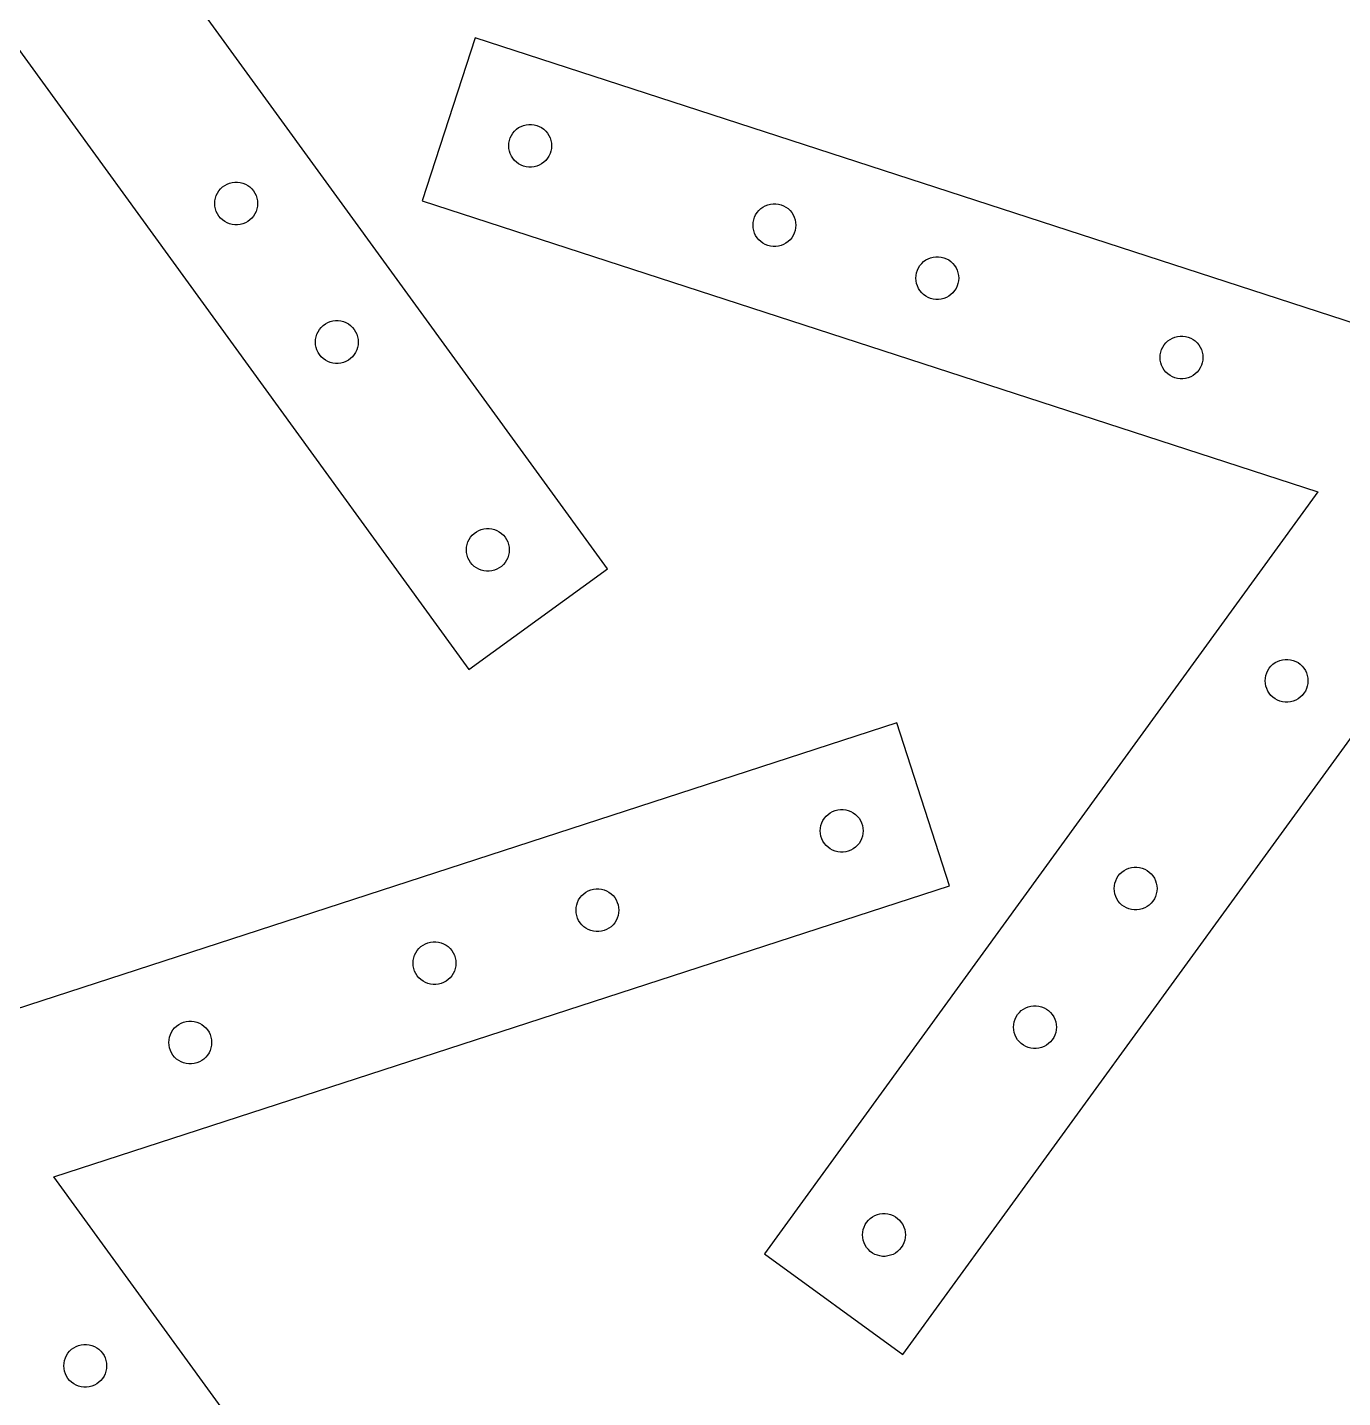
# Model space of a CAD drawing. Header units: metres. Extents: x 19 to 981, y 14 to 964.
# Drawn here: x 693.1 to 846.7, y 409 to 569 of the extents above; entities that cross this region are included whole.
import ezdxf

# ---------------------------------------------------------------- set-up
doc = ezdxf.new("R2010")
doc.units = ezdxf.units.M

msp = doc.modelspace()

# ---------------------------------------------------------------- linework, layer by layer
for p, q in [((760.837, 505.751), (696.18, 594.743)), ((680, 582.987), (744.656, 493.995)), ((745.384, 567.756), (739.203, 548.735)), ((850, 533.764), (745.384, 567.756)), ((749.782, 556.624), (749.982, 556.866)), ((749.982, 556.866), (750.211, 557.081)), ((750.211, 557.081), (750.465, 557.266)), ((750.465, 557.266), (750.74, 557.417)), ((750.74, 557.417), (751.032, 557.533)), ((751.032, 557.533), (751.336, 557.611)), ((751.336, 557.611), (751.647, 557.65)), ((751.647, 557.65), (751.961, 557.65)), ((751.961, 557.65), (752.273, 557.611)), ((752.273, 557.611), (752.577, 557.533)), ((752.577, 557.533), (752.869, 557.417)), ((752.869, 557.417), (753.144, 557.266)), ((753.144, 557.266), (753.398, 557.081)), ((753.398, 557.081), (753.627, 556.866)), ((753.627, 556.866), (753.827, 556.624)), ((749.304, 555.155), (749.324, 555.468)), ((749.324, 555.468), (749.383, 555.777)), ((749.383, 555.777), (749.48, 556.075)), ((749.48, 556.075), (749.613, 556.359)), ((749.613, 556.359), (749.782, 556.624)), ((753.827, 556.624), (753.995, 556.359)), ((753.995, 556.359), (754.129, 556.075)), ((754.129, 556.075), (754.226, 555.777)), ((754.226, 555.777), (754.284, 555.468)), ((754.284, 555.468), (754.304, 555.155)), ((749.324, 554.842), (749.304, 555.155)), ((749.383, 554.533), (749.324, 554.842)), ((749.48, 554.235), (749.383, 554.533)), ((749.613, 553.951), (749.48, 554.235)), ((749.782, 553.685), (749.613, 553.951)), ((749.982, 553.444), (749.782, 553.685)), ((753.827, 553.685), (753.627, 553.444)), ((753.995, 553.951), (753.827, 553.685)), ((754.129, 554.235), (753.995, 553.951)), ((754.226, 554.533), (754.129, 554.235)), ((754.284, 554.842), (754.226, 554.533)), ((754.304, 555.155), (754.284, 554.842)), ((750.211, 553.229), (749.982, 553.444)), ((750.465, 553.044), (750.211, 553.229)), ((750.74, 552.893), (750.465, 553.044)), ((751.032, 552.777), (750.74, 552.893)), ((751.336, 552.699), (751.032, 552.777)), ((751.647, 552.66), (751.336, 552.699)), ((751.961, 552.66), (751.647, 552.66)), ((752.273, 552.699), (751.961, 552.66)), ((752.577, 552.777), (752.273, 552.699)), ((752.869, 552.893), (752.577, 552.777)), ((753.144, 553.044), (752.869, 552.893)), ((753.398, 553.229), (753.144, 553.044)), ((753.627, 553.444), (753.398, 553.229)), ((715.886, 550.34), (716.14, 550.525)), ((716.14, 550.525), (716.415, 550.676)), ((716.415, 550.676), (716.707, 550.792)), ((716.707, 550.792), (717.011, 550.87)), ((717.011, 550.87), (717.322, 550.909)), ((717.322, 550.909), (717.636, 550.909)), ((717.636, 550.909), (717.948, 550.87)), ((717.948, 550.87), (718.252, 550.792)), ((718.252, 550.792), (718.544, 550.676)), ((718.544, 550.676), (718.819, 550.525)), ((718.819, 550.525), (719.073, 550.34)), ((714.999, 548.727), (715.058, 549.036)), ((715.058, 549.036), (715.155, 549.334)), ((715.155, 549.334), (715.289, 549.618)), ((715.289, 549.618), (715.457, 549.883)), ((715.457, 549.883), (715.657, 550.125)), ((715.657, 550.125), (715.886, 550.34)), ((719.073, 550.34), (719.302, 550.125)), ((719.302, 550.125), (719.502, 549.883)), ((719.502, 549.883), (719.67, 549.618)), ((719.67, 549.618), (719.804, 549.334)), ((719.804, 549.334), (719.901, 549.036)), ((719.901, 549.036), (719.96, 548.727)), ((714.979, 548.414), (714.999, 548.727)), ((714.999, 548.101), (714.979, 548.414)), ((715.058, 547.792), (714.999, 548.101)), ((715.155, 547.494), (715.058, 547.792)), ((715.289, 547.21), (715.155, 547.494)), ((715.457, 546.945), (715.289, 547.21)), ((719.67, 547.21), (719.502, 546.945)), ((719.804, 547.494), (719.67, 547.21)), ((719.901, 547.792), (719.804, 547.494)), ((719.96, 548.101), (719.901, 547.792)), ((719.96, 548.727), (719.979, 548.414)), ((719.979, 548.414), (719.96, 548.101)), ((739.203, 548.735), (843.82, 514.743)), ((778.145, 547.089), (778.313, 547.354)), ((778.313, 547.354), (778.513, 547.596)), ((778.513, 547.596), (778.742, 547.811)), ((778.742, 547.811), (778.996, 547.995)), ((778.996, 547.995), (779.271, 548.146)), ((779.271, 548.146), (779.563, 548.262)), ((779.563, 548.262), (779.867, 548.34)), ((779.867, 548.34), (780.179, 548.379)), ((780.179, 548.379), (780.493, 548.379)), ((780.493, 548.379), (780.804, 548.34)), ((780.804, 548.34), (781.108, 548.262)), ((781.108, 548.262), (781.4, 548.146)), ((781.4, 548.146), (781.675, 547.995)), ((781.675, 547.995), (781.929, 547.811)), ((781.929, 547.811), (782.158, 547.596)), ((782.158, 547.596), (782.358, 547.354)), ((782.358, 547.354), (782.527, 547.089)), ((715.657, 546.703), (715.457, 546.945)), ((715.886, 546.488), (715.657, 546.703)), ((716.14, 546.303), (715.886, 546.488)), ((716.415, 546.152), (716.14, 546.303)), ((716.707, 546.036), (716.415, 546.152)), ((717.011, 545.958), (716.707, 546.036)), ((717.322, 545.919), (717.011, 545.958)), ((717.636, 545.919), (717.322, 545.919)), ((717.948, 545.958), (717.636, 545.919)), ((718.252, 546.036), (717.948, 545.958)), ((718.544, 546.152), (718.252, 546.036)), ((718.819, 546.303), (718.544, 546.152)), ((719.073, 546.488), (718.819, 546.303)), ((719.302, 546.703), (719.073, 546.488)), ((719.502, 546.945), (719.302, 546.703)), ((777.836, 545.884), (777.856, 546.198)), ((777.856, 545.571), (777.836, 545.884)), ((777.856, 546.198), (777.914, 546.506)), ((777.914, 546.506), (778.011, 546.805)), ((778.011, 546.805), (778.145, 547.089)), ((782.527, 547.089), (782.66, 546.805)), ((782.66, 546.805), (782.757, 546.506)), ((782.757, 546.506), (782.816, 546.198)), ((782.816, 546.198), (782.836, 545.884)), ((782.836, 545.884), (782.816, 545.571)), ((777.914, 545.263), (777.856, 545.571)), ((778.011, 544.964), (777.914, 545.263)), ((778.145, 544.68), (778.011, 544.964)), ((778.313, 544.415), (778.145, 544.68)), ((778.513, 544.173), (778.313, 544.415)), ((778.742, 543.958), (778.513, 544.173)), ((782.158, 544.173), (781.929, 543.958)), ((782.358, 544.415), (782.158, 544.173)), ((782.527, 544.68), (782.358, 544.415)), ((782.66, 544.964), (782.527, 544.68)), ((782.757, 545.263), (782.66, 544.964)), ((782.816, 545.571), (782.757, 545.263)), ((778.996, 543.774), (778.742, 543.958)), ((779.271, 543.622), (778.996, 543.774)), ((779.563, 543.507), (779.271, 543.622)), ((779.867, 543.429), (779.563, 543.507)), ((780.179, 543.389), (779.867, 543.429)), ((780.493, 543.389), (780.179, 543.389)), ((780.804, 543.429), (780.493, 543.389)), ((781.108, 543.507), (780.804, 543.429)), ((781.4, 543.622), (781.108, 543.507)), ((781.675, 543.774), (781.4, 543.622)), ((781.929, 543.958), (781.675, 543.774)), ((797.033, 540.624), (797.166, 540.908)), ((797.166, 540.908), (797.334, 541.174)), ((797.334, 541.174), (797.535, 541.415)), ((797.535, 541.415), (797.763, 541.63)), ((797.763, 541.63), (798.017, 541.815)), ((798.017, 541.815), (798.293, 541.966)), ((798.293, 541.966), (798.584, 542.082)), ((798.584, 542.082), (798.889, 542.16)), ((798.889, 542.16), (799.2, 542.199)), ((799.2, 542.199), (799.514, 542.199)), ((799.514, 542.199), (799.825, 542.16)), ((799.825, 542.16), (800.13, 542.082)), ((800.13, 542.082), (800.421, 541.966)), ((800.421, 541.966), (800.697, 541.815)), ((800.697, 541.815), (800.951, 541.63)), ((800.951, 541.63), (801.179, 541.415)), ((801.179, 541.415), (801.38, 541.174)), ((801.38, 541.174), (801.548, 540.908)), ((801.548, 540.908), (801.681, 540.624)), ((796.857, 539.704), (796.877, 540.017)), ((796.877, 539.391), (796.857, 539.704)), ((796.877, 540.017), (796.936, 540.326)), ((796.936, 539.082), (796.877, 539.391)), ((796.936, 540.326), (797.033, 540.624)), ((801.681, 540.624), (801.778, 540.326)), ((801.778, 540.326), (801.837, 540.017)), ((801.837, 539.391), (801.778, 539.082)), ((801.837, 540.017), (801.857, 539.704)), ((801.857, 539.704), (801.837, 539.391)), ((797.033, 538.784), (796.936, 539.082)), ((797.166, 538.5), (797.033, 538.784)), ((797.334, 538.235), (797.166, 538.5)), ((797.535, 537.993), (797.334, 538.235)), ((797.763, 537.778), (797.535, 537.993)), ((798.017, 537.593), (797.763, 537.778)), ((800.951, 537.778), (800.697, 537.593)), ((801.179, 537.993), (800.951, 537.778)), ((801.38, 538.235), (801.179, 537.993)), ((801.548, 538.5), (801.38, 538.235)), ((801.681, 538.784), (801.548, 538.5)), ((801.778, 539.082), (801.681, 538.784)), ((798.293, 537.442), (798.017, 537.593)), ((798.584, 537.326), (798.293, 537.442)), ((798.889, 537.248), (798.584, 537.326)), ((799.2, 537.209), (798.889, 537.248)), ((799.514, 537.209), (799.2, 537.209)), ((799.825, 537.248), (799.514, 537.209)), ((800.13, 537.326), (799.825, 537.248)), ((800.421, 537.442), (800.13, 537.326)), ((800.697, 537.593), (800.421, 537.442)), ((727.896, 534.344), (728.171, 534.496)), ((728.171, 534.496), (728.463, 534.611)), ((728.463, 534.611), (728.767, 534.689)), ((728.767, 534.689), (729.078, 534.729)), ((729.078, 534.729), (729.392, 534.729)), ((729.392, 534.729), (729.704, 534.689)), ((729.704, 534.689), (730.008, 534.611)), ((730.008, 534.611), (730.3, 534.496)), ((730.3, 534.496), (730.575, 534.344)), ((726.755, 532.547), (726.814, 532.855)), ((726.814, 532.855), (726.911, 533.154)), ((726.911, 533.154), (727.044, 533.438)), ((727.044, 533.438), (727.213, 533.703)), ((727.213, 533.703), (727.413, 533.945)), ((727.413, 533.945), (727.642, 534.16)), ((727.642, 534.16), (727.896, 534.344)), ((730.575, 534.344), (730.829, 534.16)), ((730.829, 534.16), (731.058, 533.945)), ((731.058, 533.945), (731.258, 533.703)), ((731.258, 533.703), (731.426, 533.438)), ((731.426, 533.438), (731.56, 533.154)), ((731.56, 533.154), (731.657, 532.855)), ((731.657, 532.855), (731.715, 532.547)), ((826.824, 532.696), (827.116, 532.811)), ((827.116, 532.811), (827.42, 532.889)), ((827.42, 532.889), (827.732, 532.929)), ((827.732, 532.929), (828.046, 532.929)), ((828.046, 532.929), (828.357, 532.889)), ((828.357, 532.889), (828.661, 532.811)), ((828.661, 532.811), (828.953, 532.696)), ((726.735, 532.234), (726.755, 532.547)), ((726.755, 531.92), (726.735, 532.234)), ((726.814, 531.612), (726.755, 531.92)), ((726.911, 531.313), (726.814, 531.612)), ((727.044, 531.029), (726.911, 531.313)), ((731.56, 531.313), (731.426, 531.029)), ((731.657, 531.612), (731.56, 531.313)), ((731.715, 531.92), (731.657, 531.612)), ((731.715, 532.547), (731.735, 532.234)), ((731.735, 532.234), (731.715, 531.92)), ((825.467, 531.055), (825.564, 531.354)), ((825.564, 531.354), (825.698, 531.638)), ((825.698, 531.638), (825.866, 531.903)), ((825.866, 531.903), (826.066, 532.145)), ((826.066, 532.145), (826.295, 532.36)), ((826.295, 532.36), (826.549, 532.544)), ((826.549, 532.544), (826.824, 532.696)), ((828.953, 532.696), (829.228, 532.544)), ((829.228, 532.544), (829.482, 532.36)), ((829.482, 532.36), (829.711, 532.145)), ((829.711, 532.145), (829.911, 531.903)), ((829.911, 531.903), (830.079, 531.638)), ((830.079, 531.638), (830.213, 531.354)), ((830.213, 531.354), (830.31, 531.055)), ((727.213, 530.764), (727.044, 531.029)), ((727.413, 530.522), (727.213, 530.764)), ((727.642, 530.307), (727.413, 530.522)), ((727.896, 530.123), (727.642, 530.307)), ((728.171, 529.972), (727.896, 530.123)), ((728.463, 529.856), (728.171, 529.972)), ((728.767, 529.778), (728.463, 529.856)), ((729.078, 529.739), (728.767, 529.778)), ((729.392, 529.739), (729.078, 529.739)), ((729.704, 529.778), (729.392, 529.739)), ((730.008, 529.856), (729.704, 529.778)), ((730.3, 529.972), (730.008, 529.856)), ((730.575, 530.123), (730.3, 529.972)), ((730.829, 530.307), (730.575, 530.123)), ((731.058, 530.522), (730.829, 530.307)), ((731.258, 530.764), (731.058, 530.522)), ((731.426, 531.029), (731.258, 530.764)), ((825.389, 530.434), (825.408, 530.747)), ((825.408, 530.12), (825.389, 530.434)), ((825.408, 530.747), (825.467, 531.055)), ((825.467, 529.812), (825.408, 530.12)), ((825.564, 529.513), (825.467, 529.812)), ((830.31, 529.812), (830.213, 529.513)), ((830.31, 531.055), (830.369, 530.747)), ((830.369, 530.12), (830.31, 529.812)), ((830.369, 530.747), (830.389, 530.434)), ((830.389, 530.434), (830.369, 530.12)), ((825.698, 529.229), (825.564, 529.513)), ((825.866, 528.964), (825.698, 529.229)), ((826.066, 528.722), (825.866, 528.964)), ((826.295, 528.507), (826.066, 528.722)), ((826.549, 528.323), (826.295, 528.507)), ((826.824, 528.172), (826.549, 528.323)), ((827.116, 528.056), (826.824, 528.172)), ((827.42, 527.978), (827.116, 528.056)), ((828.661, 528.056), (828.357, 527.978)), ((828.953, 528.172), (828.661, 528.056)), ((829.228, 528.323), (828.953, 528.172)), ((829.482, 528.507), (829.228, 528.323)), ((829.711, 528.722), (829.482, 528.507)), ((829.911, 528.964), (829.711, 528.722)), ((830.079, 529.229), (829.911, 528.964)), ((830.213, 529.513), (830.079, 529.229)), ((827.732, 527.939), (827.42, 527.978)), ((828.046, 527.939), (827.732, 527.939)), ((828.357, 527.978), (828.046, 527.939)), ((843.82, 514.743), (779.163, 425.751)), ((746.096, 510.341), (746.4, 510.419)), ((746.4, 510.419), (746.712, 510.458)), ((746.712, 510.458), (747.026, 510.458)), ((747.026, 510.458), (747.337, 510.419)), ((747.337, 510.419), (747.641, 510.341)), ((744.447, 508.585), (744.544, 508.883)), ((744.544, 508.883), (744.678, 509.168)), ((744.678, 509.168), (744.846, 509.433)), ((744.846, 509.433), (745.046, 509.675)), ((745.046, 509.675), (745.275, 509.889)), ((745.275, 509.889), (745.529, 510.074)), ((745.529, 510.074), (745.804, 510.225)), ((745.804, 510.225), (746.096, 510.341)), ((747.641, 510.341), (747.933, 510.225)), ((747.933, 510.225), (748.208, 510.074)), ((748.208, 510.074), (748.462, 509.889)), ((748.462, 509.889), (748.691, 509.675)), ((748.691, 509.675), (748.891, 509.433)), ((748.891, 509.433), (749.059, 509.168)), ((749.059, 509.168), (749.193, 508.883)), ((749.193, 508.883), (749.29, 508.585)), ((744.369, 507.963), (744.388, 508.276)), ((744.388, 507.65), (744.369, 507.963)), ((744.388, 508.276), (744.447, 508.585)), ((744.447, 507.341), (744.388, 507.65)), ((744.544, 507.043), (744.447, 507.341)), ((749.29, 507.341), (749.193, 507.043)), ((749.29, 508.585), (749.349, 508.276)), ((749.349, 507.65), (749.29, 507.341)), ((749.349, 508.276), (749.369, 507.963)), ((749.369, 507.963), (749.349, 507.65)), ((744.678, 506.759), (744.544, 507.043)), ((744.656, 493.995), (760.837, 505.751)), ((744.846, 506.494), (744.678, 506.759)), ((745.046, 506.252), (744.846, 506.494)), ((745.275, 506.037), (745.046, 506.252)), ((745.529, 505.852), (745.275, 506.037)), ((745.804, 505.701), (745.529, 505.852)), ((746.096, 505.586), (745.804, 505.701)), ((747.933, 505.701), (747.641, 505.586)), ((748.208, 505.852), (747.933, 505.701)), ((748.462, 506.037), (748.208, 505.852)), ((748.691, 506.252), (748.462, 506.037)), ((748.891, 506.494), (748.691, 506.252)), ((749.059, 506.759), (748.891, 506.494)), ((749.193, 507.043), (749.059, 506.759)), ((746.4, 505.507), (746.096, 505.586)), ((746.712, 505.468), (746.4, 505.507)), ((747.026, 505.468), (746.712, 505.468)), ((747.337, 505.507), (747.026, 505.468)), ((747.641, 505.586), (747.337, 505.507)), ((795.344, 413.995), (860, 502.987)), ((838.332, 494.396), (838.561, 494.611)), ((838.561, 494.611), (838.815, 494.795)), ((838.815, 494.795), (839.09, 494.947)), ((839.09, 494.947), (839.382, 495.062)), ((839.382, 495.062), (839.686, 495.14)), ((839.686, 495.14), (839.997, 495.18)), ((839.997, 495.18), (840.311, 495.18)), ((840.311, 495.18), (840.623, 495.14)), ((840.623, 495.14), (840.927, 495.062)), ((840.927, 495.062), (841.219, 494.947)), ((841.219, 494.947), (841.494, 494.795)), ((841.494, 494.795), (841.748, 494.611)), ((841.748, 494.611), (841.977, 494.396)), ((837.654, 492.685), (837.674, 492.998)), ((837.674, 492.998), (837.733, 493.306)), ((837.733, 493.306), (837.83, 493.605)), ((837.83, 493.605), (837.963, 493.889)), ((837.963, 493.889), (838.132, 494.154)), ((838.132, 494.154), (838.332, 494.396)), ((841.977, 494.396), (842.177, 494.154)), ((842.177, 494.154), (842.345, 493.889)), ((842.345, 493.889), (842.479, 493.605)), ((842.479, 493.605), (842.576, 493.306)), ((842.576, 493.306), (842.634, 492.998)), ((842.634, 492.998), (842.654, 492.685)), ((837.674, 492.371), (837.654, 492.685)), ((837.733, 492.063), (837.674, 492.371)), ((837.83, 491.764), (837.733, 492.063)), ((837.963, 491.48), (837.83, 491.764)), ((838.132, 491.215), (837.963, 491.48)), ((838.332, 490.973), (838.132, 491.215)), ((842.177, 491.215), (841.977, 490.973)), ((842.345, 491.48), (842.177, 491.215)), ((842.479, 491.764), (842.345, 491.48)), ((842.576, 492.063), (842.479, 491.764)), ((842.634, 492.371), (842.576, 492.063)), ((842.654, 492.685), (842.634, 492.371)), ((838.561, 490.758), (838.332, 490.973)), ((838.815, 490.574), (838.561, 490.758)), ((839.09, 490.422), (838.815, 490.574)), ((839.382, 490.307), (839.09, 490.422)), ((839.686, 490.229), (839.382, 490.307)), ((839.997, 490.189), (839.686, 490.229)), ((840.311, 490.189), (839.997, 490.189)), ((840.623, 490.229), (840.311, 490.189)), ((840.927, 490.307), (840.623, 490.229)), ((841.219, 490.422), (840.927, 490.307)), ((841.494, 490.574), (841.219, 490.422)), ((841.748, 490.758), (841.494, 490.574)), ((841.977, 490.973), (841.748, 490.758)), ((794.616, 487.756), (690, 453.764)), ((800.797, 468.735), (794.616, 487.756)), ((786.173, 476.624), (786.373, 476.866)), ((786.373, 476.866), (786.602, 477.081)), ((786.602, 477.081), (786.856, 477.266)), ((786.856, 477.266), (787.131, 477.417)), ((787.131, 477.417), (787.423, 477.533)), ((787.423, 477.533), (787.727, 477.611)), ((787.727, 477.611), (788.039, 477.65)), ((788.039, 477.65), (788.353, 477.65)), ((788.353, 477.65), (788.664, 477.611)), ((788.664, 477.611), (788.968, 477.533)), ((788.968, 477.533), (789.26, 477.417)), ((789.26, 477.417), (789.535, 477.266)), ((789.535, 477.266), (789.789, 477.081)), ((789.789, 477.081), (790.018, 476.866)), ((790.018, 476.866), (790.218, 476.624)), ((785.696, 475.155), (785.716, 475.468)), ((785.716, 475.468), (785.774, 475.777)), ((785.774, 475.777), (785.871, 476.075)), ((785.871, 476.075), (786.005, 476.359)), ((786.005, 476.359), (786.173, 476.624)), ((790.218, 476.624), (790.387, 476.359)), ((790.387, 476.359), (790.52, 476.075)), ((790.52, 476.075), (790.617, 475.777)), ((790.617, 475.777), (790.676, 475.468)), ((790.676, 475.468), (790.696, 475.155)), ((785.716, 474.842), (785.696, 475.155)), ((785.774, 474.533), (785.716, 474.842)), ((785.871, 474.235), (785.774, 474.533)), ((786.005, 473.951), (785.871, 474.235)), ((786.173, 473.685), (786.005, 473.951)), ((786.373, 473.444), (786.173, 473.685)), ((790.218, 473.685), (790.018, 473.444)), ((790.387, 473.951), (790.218, 473.685)), ((790.52, 474.235), (790.387, 473.951)), ((790.617, 474.533), (790.52, 474.235)), ((790.676, 474.842), (790.617, 474.533)), ((790.696, 475.155), (790.676, 474.842)), ((786.602, 473.229), (786.373, 473.444)), ((786.856, 473.044), (786.602, 473.229)), ((787.131, 472.893), (786.856, 473.044)), ((787.423, 472.777), (787.131, 472.893)), ((787.727, 472.699), (787.423, 472.777)), ((788.039, 472.66), (787.727, 472.699)), ((788.353, 472.66), (788.039, 472.66)), ((788.664, 472.699), (788.353, 472.66)), ((788.968, 472.777), (788.664, 472.699)), ((789.26, 472.893), (788.968, 472.777)), ((789.535, 473.044), (789.26, 472.893)), ((789.789, 473.229), (789.535, 473.044)), ((790.018, 473.444), (789.789, 473.229)), ((820.927, 470.34), (821.181, 470.525)), ((821.181, 470.525), (821.456, 470.676)), ((821.456, 470.676), (821.748, 470.792)), ((821.748, 470.792), (822.052, 470.87)), ((822.052, 470.87), (822.364, 470.909)), ((822.364, 470.909), (822.678, 470.909)), ((822.678, 470.909), (822.989, 470.87)), ((822.989, 470.87), (823.293, 470.792)), ((823.293, 470.792), (823.585, 470.676)), ((823.585, 470.676), (823.86, 470.525)), ((823.86, 470.525), (824.114, 470.34)), ((820.04, 468.727), (820.099, 469.036)), ((820.099, 469.036), (820.196, 469.334)), ((820.196, 469.334), (820.33, 469.618)), ((820.33, 469.618), (820.498, 469.883)), ((820.498, 469.883), (820.698, 470.125)), ((820.698, 470.125), (820.927, 470.34)), ((824.114, 470.34), (824.343, 470.125)), ((824.343, 470.125), (824.543, 469.883)), ((824.543, 469.883), (824.711, 469.618)), ((824.711, 469.618), (824.845, 469.334)), ((824.845, 469.334), (824.942, 469.036)), ((824.942, 469.036), (825.001, 468.727)), ((696.18, 434.743), (800.797, 468.735)), ((757.473, 467.089), (757.642, 467.354)), ((757.642, 467.354), (757.842, 467.596)), ((757.842, 467.596), (758.071, 467.811)), ((758.071, 467.811), (758.325, 467.995)), ((758.325, 467.995), (758.6, 468.146)), ((758.6, 468.146), (758.892, 468.262)), ((758.892, 468.262), (759.196, 468.34)), ((759.196, 468.34), (759.507, 468.379)), ((759.507, 468.379), (759.821, 468.379)), ((759.821, 468.379), (760.133, 468.34)), ((760.133, 468.34), (760.437, 468.262)), ((760.437, 468.262), (760.729, 468.146)), ((760.729, 468.146), (761.004, 467.995)), ((761.004, 467.995), (761.258, 467.811)), ((761.258, 467.811), (761.487, 467.596)), ((761.487, 467.596), (761.687, 467.354)), ((761.687, 467.354), (761.855, 467.089)), ((820.021, 468.414), (820.04, 468.727)), ((820.04, 468.101), (820.021, 468.414)), ((820.099, 467.792), (820.04, 468.101)), ((820.196, 467.494), (820.099, 467.792)), ((820.33, 467.21), (820.196, 467.494)), ((820.498, 466.945), (820.33, 467.21)), ((824.711, 467.21), (824.543, 466.945)), ((824.845, 467.494), (824.711, 467.21)), ((824.942, 467.792), (824.845, 467.494)), ((825.001, 468.101), (824.942, 467.792)), ((825.001, 468.727), (825.021, 468.414)), ((825.021, 468.414), (825.001, 468.101)), ((757.164, 465.884), (757.184, 466.198)), ((757.184, 465.571), (757.164, 465.884)), ((757.184, 466.198), (757.243, 466.506)), ((757.243, 466.506), (757.34, 466.805)), ((757.34, 466.805), (757.473, 467.089)), ((761.855, 467.089), (761.989, 466.805)), ((761.989, 466.805), (762.086, 466.506)), ((762.086, 466.506), (762.144, 466.198)), ((762.144, 466.198), (762.164, 465.884)), ((762.164, 465.884), (762.144, 465.571)), ((820.698, 466.703), (820.498, 466.945)), ((820.927, 466.488), (820.698, 466.703)), ((821.181, 466.303), (820.927, 466.488)), ((821.456, 466.152), (821.181, 466.303)), ((821.748, 466.036), (821.456, 466.152)), ((822.052, 465.958), (821.748, 466.036)), ((822.364, 465.919), (822.052, 465.958)), ((822.678, 465.919), (822.364, 465.919)), ((822.989, 465.958), (822.678, 465.919)), ((823.293, 466.036), (822.989, 465.958)), ((823.585, 466.152), (823.293, 466.036)), ((823.86, 466.303), (823.585, 466.152)), ((824.114, 466.488), (823.86, 466.303)), ((824.343, 466.703), (824.114, 466.488)), ((824.543, 466.945), (824.343, 466.703)), ((757.243, 465.263), (757.184, 465.571)), ((757.34, 464.964), (757.243, 465.263)), ((757.473, 464.68), (757.34, 464.964)), ((757.642, 464.415), (757.473, 464.68)), ((757.842, 464.173), (757.642, 464.415)), ((758.071, 463.958), (757.842, 464.173)), ((761.487, 464.173), (761.258, 463.958)), ((761.687, 464.415), (761.487, 464.173)), ((761.855, 464.68), (761.687, 464.415)), ((761.989, 464.964), (761.855, 464.68)), ((762.086, 465.263), (761.989, 464.964)), ((762.144, 465.571), (762.086, 465.263)), ((758.325, 463.774), (758.071, 463.958)), ((758.6, 463.622), (758.325, 463.774)), ((758.892, 463.507), (758.6, 463.622)), ((759.196, 463.429), (758.892, 463.507)), ((759.507, 463.389), (759.196, 463.429)), ((759.821, 463.389), (759.507, 463.389)), ((760.133, 463.429), (759.821, 463.389)), ((760.437, 463.507), (760.133, 463.429)), ((760.729, 463.622), (760.437, 463.507)), ((761.004, 463.774), (760.729, 463.622)), ((761.258, 463.958), (761.004, 463.774)), ((738.319, 460.624), (738.452, 460.908)), ((738.452, 460.908), (738.62, 461.174)), ((738.62, 461.174), (738.821, 461.415)), ((738.821, 461.415), (739.049, 461.63)), ((739.049, 461.63), (739.303, 461.815)), ((739.303, 461.815), (739.579, 461.966)), ((739.579, 461.966), (739.87, 462.082)), ((739.87, 462.082), (740.175, 462.16)), ((740.175, 462.16), (740.486, 462.199)), ((740.486, 462.199), (740.8, 462.199)), ((740.8, 462.199), (741.111, 462.16)), ((741.111, 462.16), (741.416, 462.082)), ((741.416, 462.082), (741.707, 461.966)), ((741.707, 461.966), (741.983, 461.815)), ((741.983, 461.815), (742.237, 461.63)), ((742.237, 461.63), (742.465, 461.415)), ((742.465, 461.415), (742.666, 461.174)), ((742.666, 461.174), (742.834, 460.908)), ((742.834, 460.908), (742.967, 460.624)), ((738.143, 459.704), (738.163, 460.017)), ((738.163, 459.391), (738.143, 459.704)), ((738.163, 460.017), (738.222, 460.326)), ((738.222, 459.082), (738.163, 459.391)), ((738.222, 460.326), (738.319, 460.624)), ((742.967, 460.624), (743.064, 460.326)), ((743.064, 460.326), (743.123, 460.017)), ((743.123, 459.391), (743.064, 459.082)), ((743.123, 460.017), (743.143, 459.704)), ((743.143, 459.704), (743.123, 459.391)), ((738.319, 458.784), (738.222, 459.082)), ((738.452, 458.5), (738.319, 458.784)), ((738.62, 458.235), (738.452, 458.5)), ((738.821, 457.993), (738.62, 458.235)), ((739.049, 457.778), (738.821, 457.993)), ((739.303, 457.593), (739.049, 457.778)), ((742.237, 457.778), (741.983, 457.593)), ((742.465, 457.993), (742.237, 457.778)), ((742.666, 458.235), (742.465, 457.993)), ((742.834, 458.5), (742.666, 458.235)), ((742.967, 458.784), (742.834, 458.5)), ((743.064, 459.082), (742.967, 458.784)), ((739.579, 457.442), (739.303, 457.593)), ((739.87, 457.326), (739.579, 457.442)), ((740.175, 457.248), (739.87, 457.326)), ((740.486, 457.209), (740.175, 457.248)), ((740.8, 457.209), (740.486, 457.209)), ((741.111, 457.248), (740.8, 457.209)), ((741.416, 457.326), (741.111, 457.248)), ((741.707, 457.442), (741.416, 457.326)), ((741.983, 457.593), (741.707, 457.442)), ((809.425, 454.344), (809.7, 454.496)), ((809.7, 454.496), (809.992, 454.611)), ((809.992, 454.611), (810.296, 454.689)), ((810.296, 454.689), (810.608, 454.729)), ((810.608, 454.729), (810.922, 454.729)), ((810.922, 454.729), (811.233, 454.689)), ((811.233, 454.689), (811.537, 454.611)), ((811.537, 454.611), (811.829, 454.496)), ((811.829, 454.496), (812.104, 454.344)), ((711.047, 452.696), (711.339, 452.811)), ((711.339, 452.811), (711.643, 452.889)), ((711.643, 452.889), (711.954, 452.929)), ((711.954, 452.929), (712.268, 452.929)), ((712.268, 452.929), (712.58, 452.889)), ((712.58, 452.889), (712.884, 452.811)), ((712.884, 452.811), (713.176, 452.696)), ((808.285, 452.547), (808.343, 452.855)), ((808.343, 452.855), (808.44, 453.154)), ((808.44, 453.154), (808.574, 453.438)), ((808.574, 453.438), (808.742, 453.703)), ((808.742, 453.703), (808.942, 453.945)), ((808.942, 453.945), (809.171, 454.16)), ((809.171, 454.16), (809.425, 454.344)), ((812.104, 454.344), (812.358, 454.16)), ((812.358, 454.16), (812.587, 453.945)), ((812.587, 453.945), (812.787, 453.703)), ((812.787, 453.703), (812.956, 453.438)), ((812.956, 453.438), (813.089, 453.154)), ((813.089, 453.154), (813.186, 452.855)), ((813.186, 452.855), (813.245, 452.547)), ((709.69, 451.055), (709.787, 451.354)), ((709.787, 451.354), (709.921, 451.638)), ((709.921, 451.638), (710.089, 451.903)), ((710.089, 451.903), (710.289, 452.145)), ((710.289, 452.145), (710.518, 452.36)), ((710.518, 452.36), (710.772, 452.544)), ((710.772, 452.544), (711.047, 452.696)), ((713.176, 452.696), (713.451, 452.544)), ((713.451, 452.544), (713.705, 452.36)), ((713.705, 452.36), (713.934, 452.145)), ((713.934, 452.145), (714.134, 451.903)), ((714.134, 451.903), (714.302, 451.638)), ((714.302, 451.638), (714.436, 451.354)), ((714.436, 451.354), (714.533, 451.055)), ((808.265, 452.234), (808.285, 452.547)), ((808.285, 451.92), (808.265, 452.234)), ((808.343, 451.612), (808.285, 451.92)), ((808.44, 451.313), (808.343, 451.612)), ((808.574, 451.029), (808.44, 451.313)), ((813.089, 451.313), (812.956, 451.029)), ((813.186, 451.612), (813.089, 451.313)), ((813.245, 451.92), (813.186, 451.612)), ((813.245, 452.547), (813.265, 452.234)), ((813.265, 452.234), (813.245, 451.92)), ((709.611, 450.434), (709.631, 450.747)), ((709.631, 450.12), (709.611, 450.434)), ((709.631, 450.747), (709.69, 451.055)), ((709.69, 449.812), (709.631, 450.12)), ((709.787, 449.513), (709.69, 449.812)), ((714.533, 449.812), (714.436, 449.513)), ((714.533, 451.055), (714.592, 450.747)), ((714.592, 450.12), (714.533, 449.812)), ((714.592, 450.747), (714.611, 450.434)), ((714.611, 450.434), (714.592, 450.12)), ((808.742, 450.764), (808.574, 451.029)), ((808.942, 450.522), (808.742, 450.764)), ((809.171, 450.307), (808.942, 450.522)), ((809.425, 450.123), (809.171, 450.307)), ((809.7, 449.972), (809.425, 450.123)), ((809.992, 449.856), (809.7, 449.972)), ((810.296, 449.778), (809.992, 449.856)), ((810.608, 449.739), (810.296, 449.778)), ((810.922, 449.739), (810.608, 449.739)), ((811.233, 449.778), (810.922, 449.739)), ((811.537, 449.856), (811.233, 449.778)), ((811.829, 449.972), (811.537, 449.856)), ((812.104, 450.123), (811.829, 449.972)), ((812.358, 450.307), (812.104, 450.123)), ((812.587, 450.522), (812.358, 450.307)), ((812.787, 450.764), (812.587, 450.522)), ((812.956, 451.029), (812.787, 450.764)), ((709.921, 449.229), (709.787, 449.513)), ((710.089, 448.964), (709.921, 449.229)), ((710.289, 448.722), (710.089, 448.964)), ((710.518, 448.507), (710.289, 448.722)), ((710.772, 448.323), (710.518, 448.507)), ((711.047, 448.172), (710.772, 448.323)), ((711.339, 448.056), (711.047, 448.172)), ((711.643, 447.978), (711.339, 448.056)), ((712.884, 448.056), (712.58, 447.978)), ((713.176, 448.172), (712.884, 448.056)), ((713.451, 448.323), (713.176, 448.172)), ((713.705, 448.507), (713.451, 448.323)), ((713.934, 448.722), (713.705, 448.507)), ((714.134, 448.964), (713.934, 448.722)), ((714.302, 449.229), (714.134, 448.964)), ((714.436, 449.513), (714.302, 449.229)), ((711.954, 447.939), (711.643, 447.978)), ((712.268, 447.939), (711.954, 447.939)), ((712.58, 447.978), (712.268, 447.939)), ((760.837, 345.751), (696.18, 434.743)), ((792.359, 430.341), (792.663, 430.419)), ((792.663, 430.419), (792.974, 430.458)), ((792.974, 430.458), (793.288, 430.458)), ((793.288, 430.458), (793.6, 430.419)), ((793.6, 430.419), (793.904, 430.341)), ((790.71, 428.585), (790.807, 428.883)), ((790.807, 428.883), (790.941, 429.168)), ((790.941, 429.168), (791.109, 429.433)), ((791.109, 429.433), (791.309, 429.675)), ((791.309, 429.675), (791.538, 429.889)), ((791.538, 429.889), (791.792, 430.074)), ((791.792, 430.074), (792.067, 430.225)), ((792.067, 430.225), (792.359, 430.341)), ((793.904, 430.341), (794.196, 430.225)), ((794.196, 430.225), (794.471, 430.074)), ((794.471, 430.074), (794.725, 429.889)), ((794.725, 429.889), (794.954, 429.675)), ((794.954, 429.675), (795.154, 429.433)), ((795.154, 429.433), (795.322, 429.168)), ((795.322, 429.168), (795.456, 428.883)), ((795.456, 428.883), (795.553, 428.585)), ((790.631, 427.963), (790.651, 428.276)), ((790.651, 427.65), (790.631, 427.963)), ((790.651, 428.276), (790.71, 428.585)), ((790.71, 427.341), (790.651, 427.65)), ((790.807, 427.043), (790.71, 427.341)), ((795.553, 427.341), (795.456, 427.043)), ((795.553, 428.585), (795.612, 428.276)), ((795.612, 427.65), (795.553, 427.341)), ((795.612, 428.276), (795.631, 427.963)), ((795.631, 427.963), (795.612, 427.65)), ((779.163, 425.751), (795.344, 413.995)), ((790.941, 426.759), (790.807, 427.043)), ((791.109, 426.494), (790.941, 426.759)), ((791.309, 426.252), (791.109, 426.494)), ((791.538, 426.037), (791.309, 426.252)), ((791.792, 425.852), (791.538, 426.037)), ((792.067, 425.701), (791.792, 425.852)), ((792.359, 425.586), (792.067, 425.701)), ((794.196, 425.701), (793.904, 425.586)), ((794.471, 425.852), (794.196, 425.701)), ((794.725, 426.037), (794.471, 425.852)), ((794.954, 426.252), (794.725, 426.037)), ((795.154, 426.494), (794.954, 426.252)), ((795.322, 426.759), (795.154, 426.494)), ((795.456, 427.043), (795.322, 426.759)), ((792.663, 425.507), (792.359, 425.586)), ((792.974, 425.468), (792.663, 425.507)), ((793.288, 425.468), (792.974, 425.468)), ((793.6, 425.507), (793.288, 425.468)), ((793.904, 425.586), (793.6, 425.507)), ((698.023, 414.396), (698.252, 414.611)), ((698.252, 414.611), (698.506, 414.795)), ((698.506, 414.795), (698.781, 414.947)), ((698.781, 414.947), (699.073, 415.062)), ((699.073, 415.062), (699.377, 415.14)), ((699.377, 415.14), (699.689, 415.18)), ((699.689, 415.18), (700.003, 415.18)), ((700.003, 415.18), (700.314, 415.14)), ((700.314, 415.14), (700.618, 415.062)), ((700.618, 415.062), (700.91, 414.947)), ((700.91, 414.947), (701.185, 414.795)), ((701.185, 414.795), (701.439, 414.611)), ((701.439, 414.611), (701.668, 414.396)), ((697.346, 412.685), (697.366, 412.998)), ((697.366, 412.998), (697.424, 413.306)), ((697.424, 413.306), (697.521, 413.605)), ((697.521, 413.605), (697.655, 413.889)), ((697.655, 413.889), (697.823, 414.154)), ((697.823, 414.154), (698.023, 414.396)), ((701.668, 414.396), (701.868, 414.154)), ((701.868, 414.154), (702.037, 413.889)), ((702.037, 413.889), (702.17, 413.605)), ((702.17, 413.605), (702.267, 413.306)), ((702.267, 413.306), (702.326, 412.998)), ((702.326, 412.998), (702.346, 412.685)), ((697.366, 412.371), (697.346, 412.685)), ((697.424, 412.063), (697.366, 412.371)), ((697.521, 411.764), (697.424, 412.063)), ((697.655, 411.48), (697.521, 411.764)), ((697.823, 411.215), (697.655, 411.48)), ((698.023, 410.973), (697.823, 411.215)), ((701.868, 411.215), (701.668, 410.973)), ((702.037, 411.48), (701.868, 411.215)), ((702.17, 411.764), (702.037, 411.48)), ((702.267, 412.063), (702.17, 411.764)), ((702.326, 412.371), (702.267, 412.063)), ((702.346, 412.685), (702.326, 412.371)), ((698.252, 410.758), (698.023, 410.973)), ((698.506, 410.574), (698.252, 410.758)), ((698.781, 410.422), (698.506, 410.574)), ((699.073, 410.307), (698.781, 410.422)), ((699.377, 410.229), (699.073, 410.307)), ((699.689, 410.189), (699.377, 410.229)), ((700.003, 410.189), (699.689, 410.189)), ((700.314, 410.229), (700.003, 410.189)), ((700.618, 410.307), (700.314, 410.229)), ((700.91, 410.422), (700.618, 410.307)), ((701.185, 410.574), (700.91, 410.422)), ((701.439, 410.758), (701.185, 410.574)), ((701.668, 410.973), (701.439, 410.758))]:
    msp.add_line(p, q)

doc.saveas('drawing.dxf')
